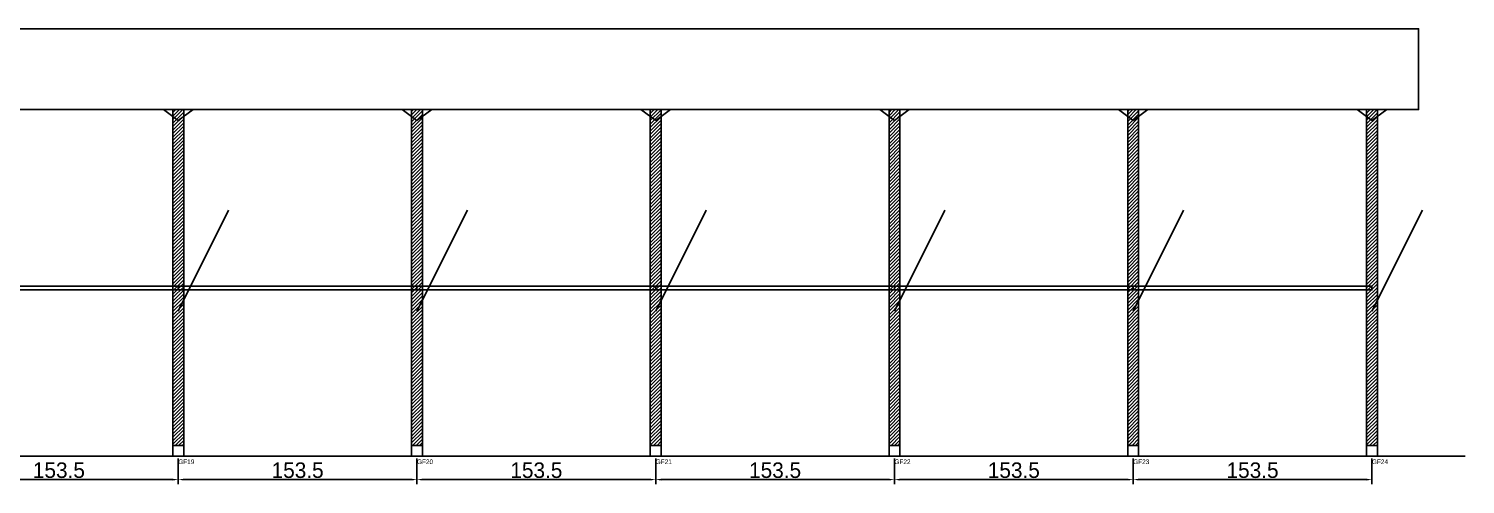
# Model space of a CAD drawing. Header units: metres. Extents: x -30 to 3620, y -25 to 308.
# Drawn here: x 2696 to 3620, y -25 to 268 of the extents above; entities that cross this region are included whole.
import ezdxf

# ---------------------------------------------------------------- set-up
doc = ezdxf.new("R2010")
doc.units = ezdxf.units.M
for name, color, linetype in [('BARRA_ANCORAGEM', 1, 'Continuous'), ('COTA', 241, 'Continuous'), ('GARFOS OK', 3, 'Continuous'), ('NOME DA VIGA', 6, 'Continuous'), ('SARR_7x7', 40, 'Continuous'), ('TIRAS REESCORAMENTO', 252, 'Continuous'), ('VIGAS', 3, 'Continuous')]:
    doc.layers.add(name, color=color, linetype=linetype)
doc.dimstyles.new('EZ DXF', dxfattribs={"dimtxt": 10, "dimasz": 3.5, "dimexe": 3, "dimexo": 1.5, "dimgap": 1, "dimtad": 1, "dimdec": 1, "dimdsep": 46, "dimcen": 2.5, "dimazin": 3, "dimtfac": 1, "dimtmove": 0, "dimatfit": 3})

msp = doc.modelspace()

# ---------------------------------------------------------------- hatches: boundary and pattern name
at = {"layer": 'COTA'}
h = msp.add_hatch(dxfattribs=at)
h.set_pattern_fill('ANSI31', scale=0.5)
h.paths.add_polyline_path([(2789.11, 0), (2796.11, 0), (2796.11, 216), (2789.11, 216)])
h = msp.add_hatch(dxfattribs=at)
h.set_pattern_fill('ANSI31', scale=0.5)
h.paths.add_polyline_path([(2942.59, 0), (2949.59, 0), (2949.59, 216), (2942.59, 216)])
h = msp.add_hatch(dxfattribs=at)
h.set_pattern_fill('ANSI31', scale=0.5)
h.paths.add_polyline_path([(3096.07, 0), (3103.07, 0), (3103.07, 216), (3096.07, 216)])
h = msp.add_hatch(dxfattribs=at)
h.set_pattern_fill('ANSI31', scale=0.5)
h.paths.add_polyline_path([(3249.54, 0), (3256.54, 0), (3256.54, 216), (3249.54, 216)])
h = msp.add_hatch(dxfattribs=at)
h.set_pattern_fill('ANSI31', scale=0.5)
h.paths.add_polyline_path([(3403.02, 0), (3410.02, 0), (3410.02, 216), (3403.02, 216)])
h = msp.add_hatch(dxfattribs=at)
h.set_pattern_fill('ANSI31', scale=0.5)
h.paths.add_polyline_path([(3556.5, 0), (3563.5, 0), (3563.5, 216), (3556.5, 216)])

# ---------------------------------------------------------------- linework, layer by layer
at = {"layer": 'BARRA_ANCORAGEM'}
for p, q in [((2792.61, 86.4), (2825.01, 151.2)), ((2946.09, 86.4), (2978.49, 151.2)), ((3099.57, 86.4), (3131.97, 151.2)), ((3253.04, 86.4), (3285.44, 151.2)), ((3406.52, 86.4), (3438.92, 151.2)), ((3560, 86.4), (3592.4, 151.2))]:
    msp.add_line(p, q, dxfattribs=at)
at = {"layer": 'GARFOS OK'}
for p, q in [((2792.61, 209), (2783.11, 216)), ((2783.11, 216), (2802.11, 216)), ((2792.61, 209), (2802.11, 216)), ((2946.09, 209), (2936.59, 216)), ((2936.59, 216), (2955.59, 216)), ((2946.09, 209), (2955.59, 216)), ((3099.57, 209), (3090.07, 216)), ((3090.07, 216), (3109.07, 216)), ((3099.57, 209), (3109.07, 216)), ((3253.04, 209), (3243.54, 216)), ((3243.54, 216), (3262.54, 216)), ((3253.04, 209), (3262.54, 216)), ((3406.52, 209), (3397.02, 216)), ((3397.02, 216), (3416.02, 216)), ((3406.52, 209), (3416.02, 216)), ((3560, 209), (3550.5, 216)), ((3550.5, 216), (3569.5, 216)), ((3560, 209), (3569.5, 216))]:
    msp.add_line(p, q, dxfattribs=at)
at = {"layer": 'GARFOS OK', "linetype": 'CONTINUOUS'}
msp.add_line((-30, -7), (3620, -7), dxfattribs=at)
at = {"layer": 'GARFOS OK'}
for points in [[(2789.11, 0), (2796.11, 0), (2796.11, 216), (2789.11, 216), (2789.11, 0)], [(2942.59, 0), (2949.59, 0), (2949.59, 216), (2942.59, 216), (2942.59, 0)], [(3096.07, 0), (3103.07, 0), (3103.07, 216), (3096.07, 216), (3096.07, 0)], [(3249.54, 0), (3256.54, 0), (3256.54, 216), (3249.54, 216), (3249.54, 0)], [(3403.02, 0), (3410.02, 0), (3410.02, 216), (3403.02, 216), (3403.02, 0)], [(3556.5, 0), (3563.5, 0), (3563.5, 216), (3556.5, 216), (3556.5, 0)]]:
    msp.add_lwpolyline(points, dxfattribs=at)
at = {"layer": 'SARR_7x7'}
for points in [[(2789.11, -7), (2796.11, -7), (2796.11, 0), (2789.11, 0), (2789.11, -7)], [(2942.59, -7), (2949.59, -7), (2949.59, 0), (2942.59, 0), (2942.59, -7)], [(3096.07, -7), (3103.07, -7), (3103.07, 0), (3096.07, 0), (3096.07, -7)], [(3249.54, -7), (3256.54, -7), (3256.54, 0), (3249.54, 0), (3249.54, -7)], [(3403.02, -7), (3410.02, -7), (3410.02, 0), (3403.02, 0), (3403.02, -7)], [(3556.5, -7), (3563.5, -7), (3563.5, 0), (3556.5, 0), (3556.5, -7)]]:
    msp.add_lwpolyline(points, dxfattribs=at)
at = {"layer": 'TIRAS REESCORAMENTO'}
for points in [[(2639.13, 100), (2792.61, 100), (2792.61, 102.5), (2639.13, 102.5), (2639.13, 100)], [(2792.61, 100), (2946.09, 100), (2946.09, 102.5), (2792.61, 102.5), (2792.61, 100)], [(2946.09, 100), (3099.57, 100), (3099.57, 102.5), (2946.09, 102.5), (2946.09, 100)], [(3099.57, 100), (3253.04, 100), (3253.04, 102.5), (3099.57, 102.5), (3099.57, 100)], [(3253.04, 100), (3406.52, 100), (3406.52, 102.5), (3253.04, 102.5), (3253.04, 100)], [(3406.52, 100), (3560, 100), (3560, 102.5), (3406.52, 102.5), (3406.52, 100)]]:
    msp.add_lwpolyline(points, dxfattribs=at)
at = {"layer": 'VIGAS'}
msp.add_lwpolyline([(0, 216), (3590, 216), (3590, 268), (0, 268), (0, 216)], dxfattribs=at)

# ---------------------------------------------------------------- texts
at = {"layer": 'NOME DA VIGA'}
for s, p in [('GF19', (2792.61, -12)), ('GF20', (2946.09, -12)), ('GF21', (3099.57, -12)), ('GF22', (3253.04, -12)), ('GF23', (3406.52, -12)), ('GF24', (3560, -12))]:
    msp.add_text(s, height=3, dxfattribs=at).set_placement(p)

# ---------------------------------------------------------------- dimensions: what is measured, and where the dimension line sits
at = {"layer": 'COTA'}
for base, p1, p2 in [((2639.13, -22), (2639.13, -7), (2792.61, -7)), ((2792.61, -22), (2792.61, -7), (2946.09, -7)), ((2946.09, -22), (2946.09, -7), (3099.57, -7)), ((3099.57, -22), (3099.57, -7), (3253.04, -7)), ((3253.04, -22), (3253.04, -7), (3406.52, -7)), ((3406.52, -22), (3406.52, -7), (3560, -7))]:
    msp.add_linear_dim(base=base, p1=p1, p2=p2, dimstyle='EZ DXF', dxfattribs=at).render()

doc.saveas('drawing.dxf')
